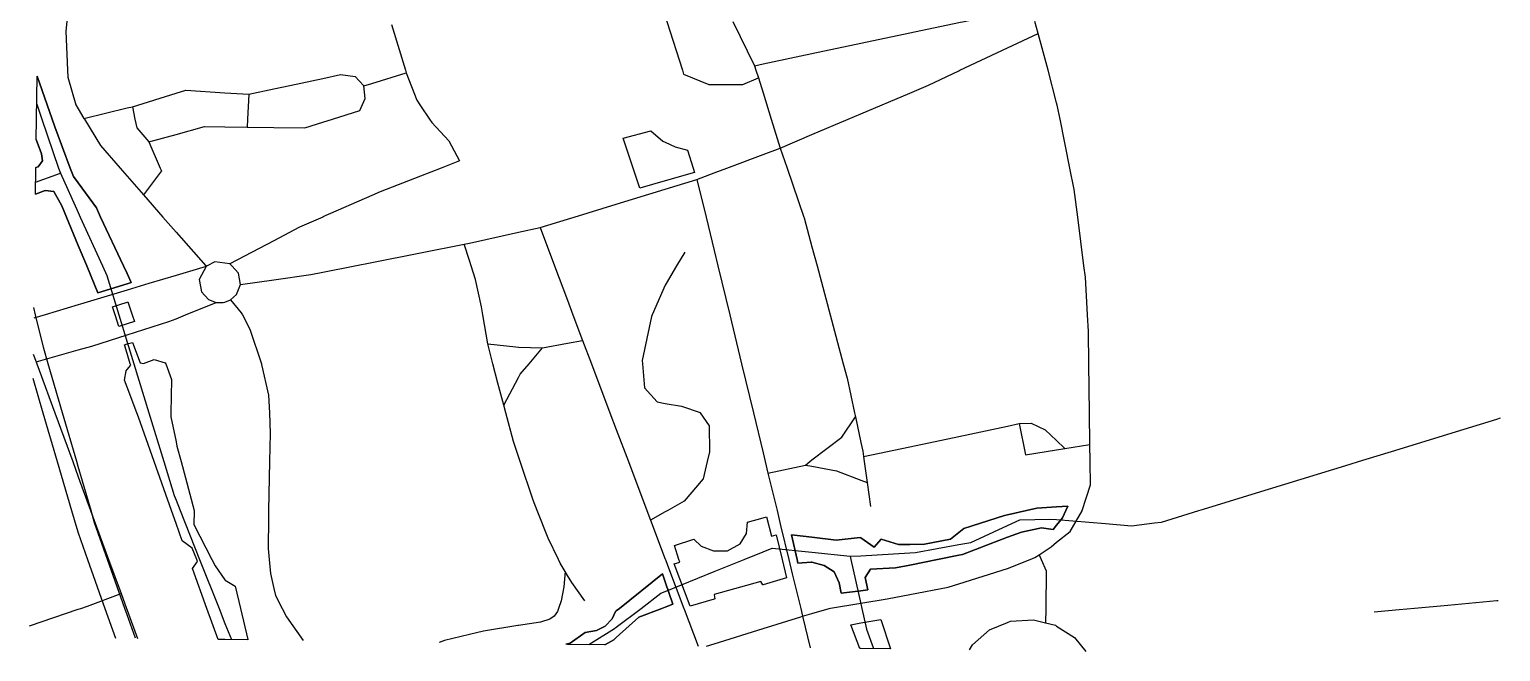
# Model space of a CAD drawing. Header units: millimetres. Extents: x 0 to 913, y 4 to 924.
# Drawn here: x 0 to 902, y 4 to 385 of the extents above; entities that cross this region are included whole.
import ezdxf

# ---------------------------------------------------------------- set-up
doc = ezdxf.new("R2010")
doc.units = ezdxf.units.MM

msp = doc.modelspace()

# ---------------------------------------------------------------- linework, layer by layer
at = {"layer": 'major_roads'}
msp.add_polyline3d([(2.4271, 185.9493, 4.3937), (4.1546, 181.2412, 4.4886), (4.61, 180, 4.5146), (6.0123, 176.1785, 4.5773), (15.6127, 150, 5.1111), (26.6145, 120, 5.6094), (30, 110.7684, 5.6762), (37.6164, 90, 5.7428), (48.6182, 60, 5.7221), (56.2779, 39.1135, 5.7311), (59.6203, 30, 5.7171), (60, 28.9646, 5.7212), (66.3553, 11.6361, 5.6913)], dxfattribs=at)
at = {"layer": 'minor_roads'}
for points in [[(38.6184, 441.8196, 4.9978), (30.6033, 420, 5.1153), (30, 418.3576, 5.1057), (24.742, 404.0437, 4.9794), (23.0678, 390, 4.8814), (22.3575, 384.0419, 4.7958), (23.4195, 360, 4.503), (23.6032, 355.8396, 4.4512), (28.5097, 338.7652, 4.2859), (30, 336.3113, 4.2701), (33.547, 330.4707, 4.2277), (33.8322, 330, 4.2242), (43.6134, 313.8538, 4.2068), (55.7281, 300, 4.1896), (60, 295.1149, 4.2349), (70.0381, 283.6358, 4.2974), (81.9671, 270, 4.3181), (90, 260.8178, 4.4085), (108.212, 240, 4.501), (108.4982, 239.6728, 4.5043)], [(431.5469, 390, 4.5682), (444.7758, 362.7585, 4.4192), (445.643, 360, 4.4051), (447.1204, 355.3009, 4.3788), (450, 346.0961, 4.3254), (455.0355, 330, 4.2413), (460.5722, 312.3017, 4.2094), (464.7927, 300, 4.1902), (475.0853, 270, 4.3204), (475.2284, 269.583, 4.3235), (480, 251.7538, 4.466), (483.1457, 240, 4.5666), (491.1746, 210, 4.8235), (499.2036, 180, 4.9681), (501.5672, 171.1681, 4.9262), (506.09, 150, 4.797), (506.6453, 147.4009, 4.772), (510, 131.7052, 4.6055), (511.1375, 126.3832, 4.5494), (511.5808, 123.171, 4.5165), (512.0207, 120, 4.4839), (513.784, 107.2869, 4.3955), (515.8268, 92.5295, 4.2925)], [(650.8027, 105.7111, 4.0026), (650.5968, 120, 3.8107), (650.4447, 130.5555, 3.7495), (650.1741, 150, 3.6362), (649.7565, 180, 3.7291), (649.481, 199.7902, 4.0346), (648.92, 210, 4.1857), (647.649, 233.1301, 4.6895), (646.7786, 240, 4.8275), (642.9777, 270, 5.4138), (640.8507, 286.788, 5.6191), (638.1868, 300, 5.7601), (632.138, 330, 5.8537), (630.4169, 338.5358, 5.8127), (630, 340.1122, 5.8037), (624.7401, 360, 5.6517), (618.7637, 382.597, 5.349), (616.5869, 390, 5.2534)], [(129.599, 228.7096, 4.5469), (150, 231.5341, 4.4337), (172.6387, 234.6684, 4.3861), (180, 236.1237, 4.3683), (199.608, 240, 4.3292), (210, 242.0544, 4.3228), (240, 247.9851, 4.3462), (266.7656, 253.2764, 4.5562), (270, 253.991, 4.5847), (300, 260.6187, 4.9884), (313.2102, 263.5372, 5.1058), (330, 268.6946, 5.2622), (334.2498, 270, 5.2541), (360, 277.9097, 5.1548), (390, 287.1249, 4.8245), (409.4259, 293.0919, 4.6138), (420, 297.0634, 4.4965), (427.8187, 300, 4.434), (450, 308.3309, 4.2582), (460.5722, 312.3017, 4.2094), (480, 320.5549, 4.1101), (502.2333, 330, 4.0448), (510, 333.2994, 4.0191), (540, 346.0439, 4.0548), (551.3672, 350.8729, 4.1582), (570, 359.6435, 4.306), (570.7573, 360, 4.3219), (600, 373.7648, 4.9627), (618.7637, 382.597, 5.349)], [(409.4259, 293.0919, 4.6138), (415.0111, 270, 4.5397), (420, 249.3735, 4.4915), (422.2671, 240, 4.4908), (429.5232, 210, 4.6441), (436.7793, 180, 4.9695), (444.0353, 150, 5.2336), (450, 125.3392, 5.2897), (451.2914, 120, 5.2932), (452.9969, 112.9486, 5.2098), (458.5511, 90, 4.9465), (460.7629, 80.8611, 4.83)], [(313.2102, 263.5372, 5.1058), (322.0949, 240, 5.0066), (330, 219.0581, 4.9316), (333.4192, 210, 4.8845), (339.316, 194.3786, 4.8685), (344.7466, 180, 4.8955), (356.0773, 150, 4.9899), (360, 139.6138, 4.9747), (367.4079, 120, 4.951), (378.7385, 90, 4.7777), (381.0035, 84.0031, 4.731), (390, 60.188, 4.5145), (390.071, 60, 4.5122), (391.3778, 56.5409, 4.4759)], [(340.7178, 34.6079, 3.8097), (332.6873, 45.7784, 3.8291), (330, 50.2698, 3.8299), (328.5663, 52.6661, 3.8478), (325.5165, 57.7639, 3.8817), (324.4512, 60, 3.8932), (318.2163, 73.0874, 3.9971), (311.4705, 90, 4.1085), (308.9615, 96.2904, 4.1523), (301.02, 120, 4.2669), (300, 123.0452, 4.2741), (296.8623, 132.413, 4.3417), (292.2305, 150, 4.4235), (291.0184, 154.602, 4.4368), (287.4468, 168.1635, 4.4593), (284.3807, 180, 4.4585), (281.2283, 192.1698, 4.4688), (278.191, 210, 4.4598), (277.3455, 214.9634, 4.4771), (273.7147, 231.7317, 4.5186), (271.0478, 240, 4.5226), (270, 243.2487, 4.5284), (266.7656, 253.2764, 4.5562)], [(108.4982, 239.6728, 4.5043), (90, 234.1468, 4.7181), (73.285, 229.1535, 4.8878)], [(105.5991, 224.0644, 4.7721), (109.9428, 219.3759, 4.8075), (114.7103, 217.525, 4.7911), (119.0073, 217.502, 4.7509), (120, 217.8663, 4.7365), (123.4232, 219.1223, 4.7012), (127.1837, 222.5173, 4.6373), (129.599, 228.7096, 4.5469), (128.3754, 235.6312, 4.4629), (124.1893, 240, 4.4184), (122.9964, 241.2449, 4.4166), (120, 241.6351, 4.4227), (113.8824, 242.4318, 4.4533), (109.1368, 240, 4.4954), (108.4982, 239.6728, 4.5043), (104.1844, 231.6206, 4.6613), (105.5991, 224.0644, 4.7721)], [(73.285, 229.1535, 4.8878), (60, 225.1454, 5.0295), (31.368, 216.5072, 4.9242)], [(85.6194, 205.9071, 5.28), (90, 207.6565, 5.2155), (95.868, 210, 5.1001), (114.7103, 217.525, 4.7911)], [(123.4232, 219.1223, 4.7012), (130.0122, 211.3357, 4.7653), (130.7041, 210, 4.7779), (135.2484, 201.2264, 4.9034), (142.3558, 180, 5.2103), (142.5074, 179.5471, 5.2171), (146.7821, 160.7625, 5.5043), (147.232, 150, 5.6855), (147.7655, 137.2382, 5.8633), (147.4129, 120, 6.1202), (146.7992, 90, 6.3168), (146.7035, 85.3253, 6.2881), (146.4432, 66.7063, 6.17), (147.0686, 60, 6.115), (147.8767, 51.3346, 6.0068), (150, 42.1129, 5.8663), (150.9699, 37.9006, 5.8031), (154.9961, 30, 5.6454), (157.676, 24.7412, 5.5578), (167.9417, 10.2186, 5.2265)], [(31.368, 216.5072, 4.9242), (30, 216.0949, 4.9176), (9.7762, 210, 4.4514), (2.7341, 207.8777, 4.2682)], [(38.3305, 190.8083, 5.4466), (60, 197.7271, 5.6096), (85.6194, 205.9071, 5.28)], [(4.1546, 181.2412, 4.4886), (30, 188.4763, 5.3611), (38.3305, 190.8083, 5.4466)], [(626.6439, 67.8455, 4.498), (630, 70.5352, 4.4725), (638.2571, 77.1529, 4.3827), (645.6514, 89.7901, 4.2143), (645.7193, 90, 4.2116), (650.8027, 105.7111, 4.0026)], [(460.7629, 80.8611, 4.83), (465.8046, 60, 4.5924), (467.9116, 51.282, 4.5239)], [(526.0968, 35.933, 4.3456), (540, 38.5257, 4.351), (563.6056, 42.9277, 4.4209), (570, 44.9673, 4.4252), (599.8658, 54.4934, 4.5316), (600, 54.5462, 4.5319), (613.8677, 60, 4.5361), (616.7072, 61.1167, 4.5381), (619.2278, 62.8286, 4.5304), (626.6439, 67.8455, 4.498)], [(391.3778, 56.5409, 4.4759), (401.4011, 30, 4.1878), (401.5975, 29.4798, 4.1837)], [(619.2278, 62.8286, 4.5304), (620.5206, 60, 4.57), (623.6775, 53.0928, 4.6561), (623.344, 30, 4.8891), (623.2169, 21.1974, 4.9611)], [(328.5663, 52.6661, 3.8478), (327.7315, 43.32, 3.8289), (326.106, 34.654, 3.8227), (324.5992, 30, 3.8286), (323.9734, 28.0674, 3.8404), (321.902, 25.2899, 3.8715), (319.2581, 23.3475, 3.9079), (313.5836, 21.5775, 3.981), (300, 19.5199, 4.1532), (299.6539, 19.4675, 4.1583), (278.4726, 16.1206, 4.4624), (270, 14.0706, 4.5755), (254.6167, 10.3486, 4.6301), (251.4665, 9.0531, 4.6335)], [(467.9116, 51.282, 4.5239), (473.0607, 30, 4.3868), (474.2123, 25.2403, 4.354), (478.8932, 5.8795, 4.2409)], [(0.0935, 19.2394, 3.1701), (30, 29.4585, 4.5319), (31.5846, 30, 4.5997), (35.7882, 31.4364, 4.7851), (56.2779, 39.1135, 5.7311)], [(401.5975, 29.4798, 4.1837), (410.1476, 6.8388, 3.9858)], [(415.4082, 6.7654, 4.0177), (420, 8.2095, 4.0645), (450, 17.6445, 4.2848), (473.0949, 24.9078, 4.3524), (474.2123, 25.2403, 4.354), (480, 26.9259, 4.3601), (490.5551, 30, 4.3615), (491.3105, 30.22, 4.3606)], [(491.3105, 30.22, 4.3606), (510, 33.2894, 4.3235), (526.0968, 35.933, 4.3456)], [(576.5172, 4.5172, 4.9062), (578.3826, 7.6603, 4.888), (588.9367, 16.7687, 4.8749), (600, 21.3317, 4.9132), (601.8388, 22.0901, 4.9098), (615.7769, 23.0853, 4.9299), (623.2169, 21.1974, 4.9611), (629.3091, 19.6443, 4.9857), (630, 19.2021, 4.9905), (641.0639, 12.1206, 4.9828), (648.0195, 3.5195, 4.9873)]]:
    msp.add_polyline3d(points, dxfattribs=at)
at = {"layer": 'parks'}
msp.add_polyline3d([(364.214, 318.3675, 5.0435), (381.1142, 322.9172, 4.8967), (388.4508, 316.505, 4.8456), (390, 315.8195, 4.8327), (396.0619, 313.137, 4.7689), (403.6912, 311.0698, 4.6865), (407.0503, 300, 4.6454), (407.8682, 297.3047, 4.6342), (390, 292.1946, 4.8307), (374.5017, 287.7623, 4.9978), (370.3881, 300, 5.0522), (364.214, 318.3675, 5.0435)], dxfattribs=at)
at = {"layer": 'paths'}
for points in [[(374.9686, 439.8311, 4.3908), (381.3186, 420, 4.5303), (390, 392.8881, 4.6986), (390.9248, 390, 4.7083), (400.531, 360, 4.7174), (401.2922, 357.6226, 4.7125), (416.6724, 351.3119, 4.5968), (420, 351.3156, 4.5716), (437.6304, 351.3353, 4.4377), (447.1204, 355.3009, 4.3788)], [(444.7758, 362.7585, 4.4192), (450, 363.8655, 4.3862), (480, 370.2225, 4.1953), (510, 376.5795, 3.9606), (540, 382.9365, 3.8888), (570, 389.2935, 4.2041), (573.3343, 390, 4.2791), (600, 395.6505, 4.8511), (614.0499, 398.6276, 5.098)], [(222.0535, 388.144, 3.4271), (230.6226, 360, 3.6427), (231.1122, 358.3921, 3.6623), (237.6478, 341.6296, 3.8762), (240, 338.1353, 3.9221), (245.4763, 330, 4.0996), (246.8043, 328.0272, 4.1312), (257.2802, 316.6459, 4.3462), (263.8786, 304.371, 4.543), (252.625, 300, 4.4699), (240, 295.0964, 4.3408), (215.2651, 285.4892, 4.2871), (210, 283.1806, 4.273), (180, 270.0267, 4.3021), (179.9391, 270, 4.3021), (165.6429, 263.7317, 4.3213), (150, 255.4834, 4.339), (122.9964, 241.2449, 4.4166)], [(63.2157, 337.6476, 4.6343), (90, 345.9439, 4.9491), (95.9104, 347.7746, 4.9656), (120, 346.2385, 4.9178), (134.5507, 345.3106, 4.8288), (150, 348.6287, 4.7533), (159.7774, 350.7286, 4.616), (180, 355.0486, 4.3), (190.8066, 357.3572, 4.1173), (199.8179, 356.2648, 3.9834), (205.2176, 350.4185, 3.956), (210, 351.8911, 3.8708), (231.1122, 358.3921, 3.6623)], [(73.22, 316.0229, 4.4573), (90, 320.6522, 4.6257), (107.522, 325.4862, 4.7009), (120, 325.3117, 4.7126), (133.6282, 325.1211, 4.6925), (150, 324.8921, 4.6693), (169.0711, 324.6254, 4.5047), (180, 328.1123, 4.4141), (185.9166, 330, 4.3548), (202.7507, 335.3709, 4.1319), (205.9254, 342.6585, 4.0232), (205.2176, 350.4185, 3.956)], [(134.5507, 345.3106, 4.8288), (133.8511, 330, 4.7331), (133.6282, 325.1211, 4.6925)], [(33.547, 330.4707, 4.2277), (60, 336.8698, 4.5983), (63.2157, 337.6476, 4.6343), (64.8252, 330, 4.5343), (65.9244, 324.7765, 4.4924), (73.22, 316.0229, 4.4573), (80.2713, 300, 4.3317), (81.03, 298.276, 4.3348), (70.0381, 283.6358, 4.2974)], [(402.1219, 248.5331, 4.6601), (396.9562, 240, 4.7003), (390.4741, 229.2925, 4.7798), (390, 228.2122, 4.7855), (382.0075, 210, 4.8625), (381.6055, 209.0839, 4.8728), (375.9207, 181.917, 5.1014), (376.0815, 180, 5.1161), (377.3202, 165.2356, 5.1901), (384.9619, 156.5982, 5.308), (390, 155.7109, 5.3662), (400.0333, 153.9438, 5.3762), (411.4313, 150.1234, 5.4146), (411.5156, 150, 5.416), (417.0384, 141.914, 5.4353), (417.2252, 126.058, 5.4731), (415.7957, 120, 5.4797), (413.3042, 109.4416, 5.3679), (401.6782, 95.7857, 5.1436), (391.5262, 90, 4.9896), (390, 89.1302, 4.9623), (381.0035, 84.0031, 4.731)], [(281.2283, 192.1698, 4.4688), (298.4075, 190.3222, 4.4903), (300, 190.261, 4.4921), (314.7474, 189.6944, 4.6305), (330, 192.6024, 4.7903), (339.316, 194.3786, 4.8685)], [(291.0184, 154.602, 4.4368), (300, 171.665, 4.4159), (301.031, 173.6237, 4.4309), (306.4732, 180, 4.5025), (314.7474, 189.6944, 4.6305)], [(452.9969, 112.9486, 5.2098), (475.937, 117.9161, 4.9251), (478.6436, 120, 4.9015), (480, 121.0443, 4.884), (498.2472, 135.0937, 4.7438), (506.6453, 147.4009, 4.772)], [(511.5808, 123.171, 4.5165), (540, 129.1741, 4.4196), (570, 135.5111, 4.3009), (600, 141.8481, 4.0002), (607.034, 143.334, 3.9318), (610.856, 124.1656, 3.9474), (630, 127.2526, 3.8264), (635.1498, 128.083, 3.8061), (650.4447, 130.5555, 3.7495)], [(607.034, 143.334, 3.9318), (614.3924, 143.6403, 3.8595), (622.9126, 139.4513, 3.7998), (630, 132.8671, 3.7856), (635.1498, 128.083, 3.8061)], [(475.937, 117.9161, 4.9251), (480, 117.1715, 4.8621), (495.0937, 114.4056, 4.6512), (510, 108.7281, 4.4278), (513.784, 107.2869, 4.3955)], [(900.7176, 34.6566, 4.7792), (900, 34.5913, 4.7802), (870, 31.8623, 4.4417), (849.5275, 30, 4.2196), (840, 29.1333, 4.1181), (824.7693, 27.7478, 4.072)]]:
    msp.add_polyline3d(points, dxfattribs=at)
at = {"layer": 'railways'}
for points in [[(65.0937, 11.6537, 5.6607), (60, 26.069, 5.6903), (58.611, 30, 5.6769), (48.0104, 60, 5.6946), (40.0945, 82.4025, 5.7239), (37.8829, 90, 5.7549), (30, 117.08, 5.761), (29.15, 120, 5.7523), (20.4171, 150, 5.3491), (11.6843, 180, 4.7883), (8.973, 189.3141, 4.6044), (3.9167, 210, 4.288), (2.8263, 214.4611, 4.2211)], [(2.2215, 171.2612, 4.4296), (8.4106, 150, 4.7542), (17.1434, 120, 5.0758), (25.8763, 90, 5.1695), (29.1062, 78.9042, 5.1587), (30, 76.3749, 5.1622), (35.7865, 60, 5.1416), (46.3879, 30, 5.1897), (52.8105, 11.8251, 5.261)]]:
    msp.add_polyline3d(points, dxfattribs=at)
at = {"layer": 'water'}
for points in [[(4.2683, 317.4769, 3.8383), (4.4436, 330, 3.9016), (4.8139, 356.4505, 4.2115), (13.9723, 330, 4.0071), (15.6208, 325.2388, 4), (25.1627, 300, 3.9612), (27.1031, 294.8675, 4.004), (30, 290.894, 4.0536), (41.1417, 275.6116, 4.1905), (43.77, 270, 4.2281), (57.821, 240, 4.7188), (60, 235.3476, 4.8262), (62.5873, 229.8236, 4.9243), (60, 229.0144, 4.9524), (42.1399, 223.4282, 4.9065), (35.2446, 240, 4.568), (30, 252.6044, 4.3742), (22.7619, 270, 4.0621), (19.9439, 276.7725, 3.9995), (15.0659, 285.5945, 3.9098), (9.7311, 286.3568, 3.847), (3.7992, 283.9671, 3.7857), (4.0237, 300, 3.7502), (4.0283, 300.3306, 3.7518), (5.4445, 300.8392, 3.7685), (8.0792, 304.4079, 3.8129), (7.4591, 308.7005, 3.8281), (4.2683, 317.4769, 3.8383)], [(3.7992, 283.9671, 3.7857), (9.7311, 286.3568, 3.847), (15.0659, 285.5945, 3.9098), (19.9439, 276.7725, 3.9995), (22.7619, 270, 4.0621), (30, 252.6044, 4.3742), (35.2446, 240, 4.568), (42.1399, 223.4282, 4.9065), (60, 229.0144, 4.9524), (62.5873, 229.8236, 4.9243), (60, 235.3476, 4.8262), (57.821, 240, 4.7188), (43.77, 270, 4.2281), (41.1417, 275.6116, 4.1905), (30, 290.894, 4.0536), (27.1031, 294.8675, 4.004), (25.1627, 300, 3.9612), (15.6208, 325.2388, 4), (13.9723, 330, 4.0071), (4.8139, 356.4505, 4.2115)], [(4.5713, 339.1232, 4.0083), (7.7006, 330, 3.9377), (17.9906, 300, 3.8896), (19.0879, 296.801, 3.9127), (30, 272.7188, 4.1418), (31.2319, 270, 4.1616), (44.8255, 240, 4.632), (47.4755, 234.1517, 4.7569), (54.8824, 210, 5.2776), (60, 193.3131, 5.7097), (64.0829, 180, 5.9889), (73.2834, 150, 6.62), (82.4839, 120, 7.1054), (88.8258, 99.3211, 7.2316), (90, 96.3639, 7.2615), (92.5269, 90, 7.2568), (104.4392, 60, 6.7174), (116.3514, 30, 6.3472), (120, 20.8112, 6.2835), (123.9624, 10.8323, 6.1461)], [(4.2683, 317.4769, 3.8383), (7.4591, 308.7005, 3.8281), (8.0792, 304.4079, 3.8129), (5.4445, 300.8392, 3.7685), (4.0283, 300.3306, 3.7518)], [(3.9027, 291.3617, 3.7694), (19.0879, 296.801, 3.9127)], [(51.0075, 214.9221, 5.1443), (60, 217.8341, 5.1753), (60.5254, 218.0042, 5.1692), (63.1399, 210, 5.3137), (64.4773, 205.9055, 5.3991), (60, 204.457, 5.4571), (54.9514, 202.8235, 5.433), (52.612, 210, 5.2537), (51.0075, 214.9221, 5.1443)], [(51.0075, 214.9221, 5.1443), (60, 217.8341, 5.1753), (60.5254, 218.0042, 5.1692), (63.1399, 210, 5.3137), (64.4773, 205.9055, 5.3991), (60, 204.457, 5.4571), (54.9514, 202.8235, 5.433), (52.612, 210, 5.2537), (51.0075, 214.9221, 5.1443)], [(58.3403, 191.662, 5.7229), (60, 192.1409, 5.7363), (63.3781, 193.1155, 5.6953), (67.9478, 180.5622, 5.9547), (70.03, 180.1056, 5.9536), (76.6276, 182.6524, 5.8592), (83.4332, 180.6243, 5.8676), (83.6635, 180, 5.8806), (87.1957, 170.424, 6.0946), (86.9099, 150, 6.5934), (86.8753, 147.5219, 6.6382), (90, 132.071, 6.9276), (90.5353, 129.4242, 6.9687), (93.061, 120, 7.1048), (101.1013, 90, 7.145), (101.1449, 89.8375, 7.1423), (100.8844, 81.5148, 7.0354), (111.9085, 60, 6.6478), (113.9245, 56.0655, 6.5932), (120, 47.4847, 6.4733), (120.0848, 47.365, 6.4708), (126.315, 43.6723, 6.3253), (129.4998, 30, 6.1437), (133.9398, 10.9389, 5.9411), (134.0467, 10.6916, 5.9374)], [(134.0467, 10.6916, 5.9374), (120, 10.8876, 6.2281), (115.7937, 10.9463, 6.2331), (108.9167, 30, 6.3725), (100.0898, 54.4562, 6.6922), (103.2223, 58.715, 6.7143), (102.6958, 60, 6.7336), (99.8484, 66.949, 6.8531), (93.766, 71.4853, 6.979), (90, 82.1166, 7.1747), (87.2074, 90, 7.2403), (76.5802, 120, 7.0651), (66.9295, 147.2434, 6.6661), (65.8961, 150, 6.6344), (60, 165.7284, 6.3133), (58.4513, 169.8597, 6.194), (59.365, 175.6828, 6.0909), (60, 176.4486, 6.0865), (62.2058, 179.1092, 6.0183), (61.9315, 180, 6.0008), (60, 186.2722, 5.8693), (58.3403, 191.662, 5.7229), (60, 192.1409, 5.7363), (63.3781, 193.1155, 5.6953), (67.9478, 180.5622, 5.9547), (70.03, 180.1056, 5.9536), (76.6276, 182.6524, 5.8592), (83.4332, 180.6243, 5.8676), (83.6635, 180, 5.8806), (87.1957, 170.424, 6.0946), (86.9099, 150, 6.5934), (86.8753, 147.5219, 6.6382), (90, 132.071, 6.9276), (90.5353, 129.4242, 6.9687), (93.061, 120, 7.1048), (101.1013, 90, 7.145), (101.1449, 89.8375, 7.1423), (100.8844, 81.5148, 7.0354), (111.9085, 60, 6.6478), (113.9245, 56.0655, 6.5932), (120, 47.4847, 6.4733), (120.0848, 47.365, 6.4708), (126.315, 43.6723, 6.3253), (129.4998, 30, 6.1437), (133.9398, 10.9389, 5.9411), (134.0467, 10.6916, 5.9374)], [(115.7937, 10.9463, 6.2331), (108.9167, 30, 6.3725), (100.0898, 54.4562, 6.6922), (103.2223, 58.715, 6.7143), (102.6958, 60, 6.7336), (99.8484, 66.949, 6.8531), (93.766, 71.4853, 6.979), (90, 82.1166, 7.1747), (87.2074, 90, 7.2403), (76.5802, 120, 7.0651), (66.9295, 147.2434, 6.6661), (65.8961, 150, 6.6344), (60, 165.7284, 6.3133), (58.4513, 169.8597, 6.194), (59.365, 175.6828, 6.0909), (60, 176.4486, 6.0865), (62.2058, 179.1092, 6.0183), (61.9315, 180, 6.0008), (60, 186.2722, 5.8693), (58.3403, 191.662, 5.7229)], [(343.0622, 7.7749, 3.7621), (358.9342, 17.6174, 3.753), (360, 18.4299, 3.756), (375.1758, 30, 3.9581), (387.3978, 39.318, 4.1961), (390, 40.3751, 4.2387), (420, 52.5611, 4.6745), (438.3132, 60, 4.7375), (450, 64.7472, 4.7627), (455.5407, 66.9978, 4.7413), (480, 64.4163, 4.5157), (503.4286, 61.9435, 4.3065), (510, 62.3197, 4.2528), (540, 64.0368, 4.1751), (543.5046, 64.2374, 4.1815), (570, 69.1292, 4.2143), (577.386, 70.4929, 4.2521), (600, 80.8673, 4.3032), (607.4835, 84.3004, 4.2779), (625.9521, 84.8143, 4.2745), (630, 84.4788, 4.2794), (660, 81.992, 4.3242), (675.9493, 80.67, 4.2956), (690, 82.4194, 4.2373), (694.2746, 82.9516, 4.2094), (717.2518, 90, 4.0163), (720, 90.843, 3.9987), (750, 100.0458, 3.8385), (780, 109.2485, 3.8517), (810, 118.4512, 4.0131), (815.0489, 120, 4.0377), (840, 127.6539, 4.1807), (870, 136.8567, 4.405), (900, 146.0594, 4.5126), (902.2773, 146.758, 4.5187)], [(467.4657, 75.1298, 4.7071), (470.874, 60, 4.5555), (471.3842, 57.7349, 4.5395), (479.452, 58.403, 4.4869), (480, 58.2545, 4.4825), (487.4801, 56.228, 4.421), (493.6702, 52.5175, 4.3735), (496.7046, 45.7379, 4.3536), (497.9106, 39.2627, 4.3489), (510, 40.8055, 4.3022), (514.3208, 41.3569, 4.3047), (512.6012, 48.8801, 4.2785), (515.7937, 54.0116, 4.258), (531.1539, 54.8382, 4.2349), (540, 56.6028, 4.2097), (557.0311, 60, 4.2206), (570, 62.587, 4.2392), (572.3448, 63.0547, 4.2534), (600, 73.583, 4.3598), (608.4191, 76.7882, 4.3492), (620.676, 79.4609, 4.3381), (627.9275, 78.412, 4.3606), (630, 80.9448, 4.3283), (633.724, 85.4959, 4.2669), (635.7659, 90, 4.2061), (636.9852, 92.6894, 4.1753), (630, 92.2162, 4.179), (617.9856, 91.4024, 4.2013), (611.6364, 90, 4.2209), (600, 87.4298, 4.2522), (598.1586, 87.0231, 4.2487), (573.1985, 78.9426, 4.192), (570, 76.4413, 4.1865), (564.8976, 72.4512, 4.1943), (549.0827, 69.4286, 4.1792), (540, 69.2606, 4.1648), (533.0417, 69.1319, 4.1889), (522.3978, 72.5235, 4.227), (518.1509, 67.5275, 4.2382), (510, 73.2245, 4.2769), (509.6314, 73.4822, 4.2811), (494.8764, 71.8666, 4.4185), (480, 73.6376, 4.5715), (467.4657, 75.1298, 4.7071)], [(467.4657, 75.1298, 4.7071), (480, 73.6376, 4.5715), (494.8764, 71.8666, 4.4185), (509.6314, 73.4822, 4.2811), (510, 73.2245, 4.2769), (518.1509, 67.5275, 4.2382), (522.3978, 72.5235, 4.227), (533.0417, 69.1319, 4.1889), (540, 69.2606, 4.1648), (549.0827, 69.4286, 4.1792), (564.8976, 72.4512, 4.1943), (570, 76.4413, 4.1865), (573.1985, 78.9426, 4.192), (598.1586, 87.0231, 4.2487), (600, 87.4298, 4.2522), (611.6364, 90, 4.2209), (617.9856, 91.4024, 4.2013), (630, 92.2162, 4.179), (636.9852, 92.6894, 4.1753), (635.7659, 90, 4.2061), (633.724, 85.4959, 4.2669), (630, 80.9448, 4.3283), (627.9275, 78.412, 4.3606), (620.676, 79.4609, 4.3381), (608.4191, 76.7882, 4.3492), (600, 73.583, 4.3598), (572.3448, 63.0547, 4.2534), (570, 62.587, 4.2392), (557.0311, 60, 4.2206), (540, 56.6028, 4.2097), (531.1539, 54.8382, 4.2349), (515.7937, 54.0116, 4.258), (512.6012, 48.8801, 4.2785), (514.3208, 41.3569, 4.3047), (510, 40.8055, 4.3022), (497.9106, 39.2627, 4.3489), (496.7046, 45.7379, 4.3536), (493.6702, 52.5175, 4.3735), (487.4801, 56.228, 4.421), (480, 58.2545, 4.4825), (479.452, 58.403, 4.4869), (471.3842, 57.7349, 4.5395), (470.874, 60, 4.5555), (467.4657, 75.1298, 4.7071)], [(395.5805, 57.3897, 4.5256), (398.9147, 58.3374, 4.5692), (398.3782, 60, 4.5879), (395.601, 68.6057, 4.6957), (407.4831, 72.51, 4.8641), (412.0709, 68.097, 4.8376), (419.6425, 65.3243, 4.8637), (420, 65.3251, 4.867), (428.2373, 65.3437, 4.8404), (435.9068, 69.5857, 4.8724), (439.8052, 75.9804, 4.9404), (440.4631, 82.978, 5.0272), (450, 85.6105, 5.0055), (452.0632, 86.18, 4.9871), (455.2272, 74.3527, 4.8224), (458.1033, 75.1582, 4.802), (461.6916, 60, 4.6223), (464.3604, 48.7261, 4.5263), (450, 44.5155, 4.5588), (449.8085, 44.4593, 4.5582), (448.6934, 46.5565, 4.5787), (420, 38.5457, 4.4667), (419.9728, 38.5381, 4.4664), (420, 38.398, 4.4645), (420.4879, 35.8825, 4.428), (420, 35.7394, 4.4251), (405.3654, 31.4472, 4.2411), (395.5805, 57.3897, 4.5256)], [(395.601, 68.6057, 4.6957), (407.4831, 72.51, 4.8641), (412.0709, 68.097, 4.8376), (419.6425, 65.3243, 4.8637), (420, 65.3251, 4.867), (428.2373, 65.3437, 4.8404), (435.9068, 69.5857, 4.8724), (439.8052, 75.9804, 4.9404), (440.4631, 82.978, 5.0272), (450, 85.6105, 5.0055), (452.0632, 86.18, 4.9871), (455.2272, 74.3527, 4.8224), (458.1033, 75.1582, 4.802), (461.6916, 60, 4.6223), (464.3604, 48.7261, 4.5263), (450, 44.5155, 4.5588), (449.8085, 44.4593, 4.5582), (448.6934, 46.5565, 4.5787), (420, 38.5457, 4.4667), (419.9728, 38.5381, 4.4664), (420, 38.398, 4.4645), (420.4879, 35.8825, 4.428), (420, 35.7394, 4.4251), (405.3654, 31.4472, 4.2411), (395.5805, 57.3897, 4.5256), (398.9147, 58.3374, 4.5692), (398.3782, 60, 4.5879), (395.601, 68.6057, 4.6957)], [(503.4286, 61.9435, 4.3065), (503.8667, 60, 4.2971), (510, 32.7919, 4.3249), (510.6293, 30, 4.3346), (513.5194, 17.1792, 4.4042), (517.7528, 5.3372, 4.4913)], [(352.9451, 7.637, 3.7244), (358.4151, 10.8131, 3.7196), (360, 12.2319, 3.7225), (373.8689, 24.6479, 3.9055), (387.9912, 30, 4.076), (390, 30.7613, 4.1051), (394.609, 32.508, 4.1675), (390, 46.2844, 4.3209), (388.3713, 51.1527, 4.368), (361.9515, 30, 3.8364), (360, 28.4376, 3.81), (359.601, 28.1181, 3.8078), (357.4327, 23.5578, 3.7834), (353.2084, 19.0448, 3.766), (347.8495, 16.3782, 3.7649), (340.8863, 15.1559, 3.7755), (331.8024, 8.7686, 3.8029), (330, 8.2313, 3.8103), (329.1214, 7.9694, 3.8224)], [(352.9451, 7.637, 3.7244), (330, 7.9572, 3.8109), (329.1214, 7.9694, 3.8224), (330, 8.2313, 3.8103), (331.8024, 8.7686, 3.8029), (340.8863, 15.1559, 3.7755), (347.8495, 16.3782, 3.7649), (353.2084, 19.0448, 3.766), (357.4327, 23.5578, 3.7834), (359.601, 28.1181, 3.8078), (360, 28.4376, 3.81), (361.9515, 30, 3.8364), (388.3713, 51.1527, 4.368), (390, 46.2844, 4.3209), (394.609, 32.508, 4.1675), (390, 30.7613, 4.1051), (387.9912, 30, 4.076), (373.8689, 24.6479, 3.9055), (360, 12.2319, 3.7225), (358.4151, 10.8131, 3.7196), (352.9451, 7.637, 3.7244)], [(528.1186, 5.1926, 4.5668), (510, 5.4454, 4.4352), (509.2887, 5.4554, 4.4306), (503.7711, 19.9543, 4.3637), (510, 21.0731, 4.37), (522.1588, 23.2569, 4.4098), (528.1186, 5.1926, 4.5668)], [(503.7711, 19.9543, 4.3637), (510, 21.0731, 4.37), (522.1588, 23.2569, 4.4098), (528.1186, 5.1926, 4.5668)], [(509.2887, 5.4554, 4.4306), (503.7711, 19.9543, 4.3637)]]:
    msp.add_polyline3d(points, dxfattribs=at)

doc.saveas('drawing.dxf')
